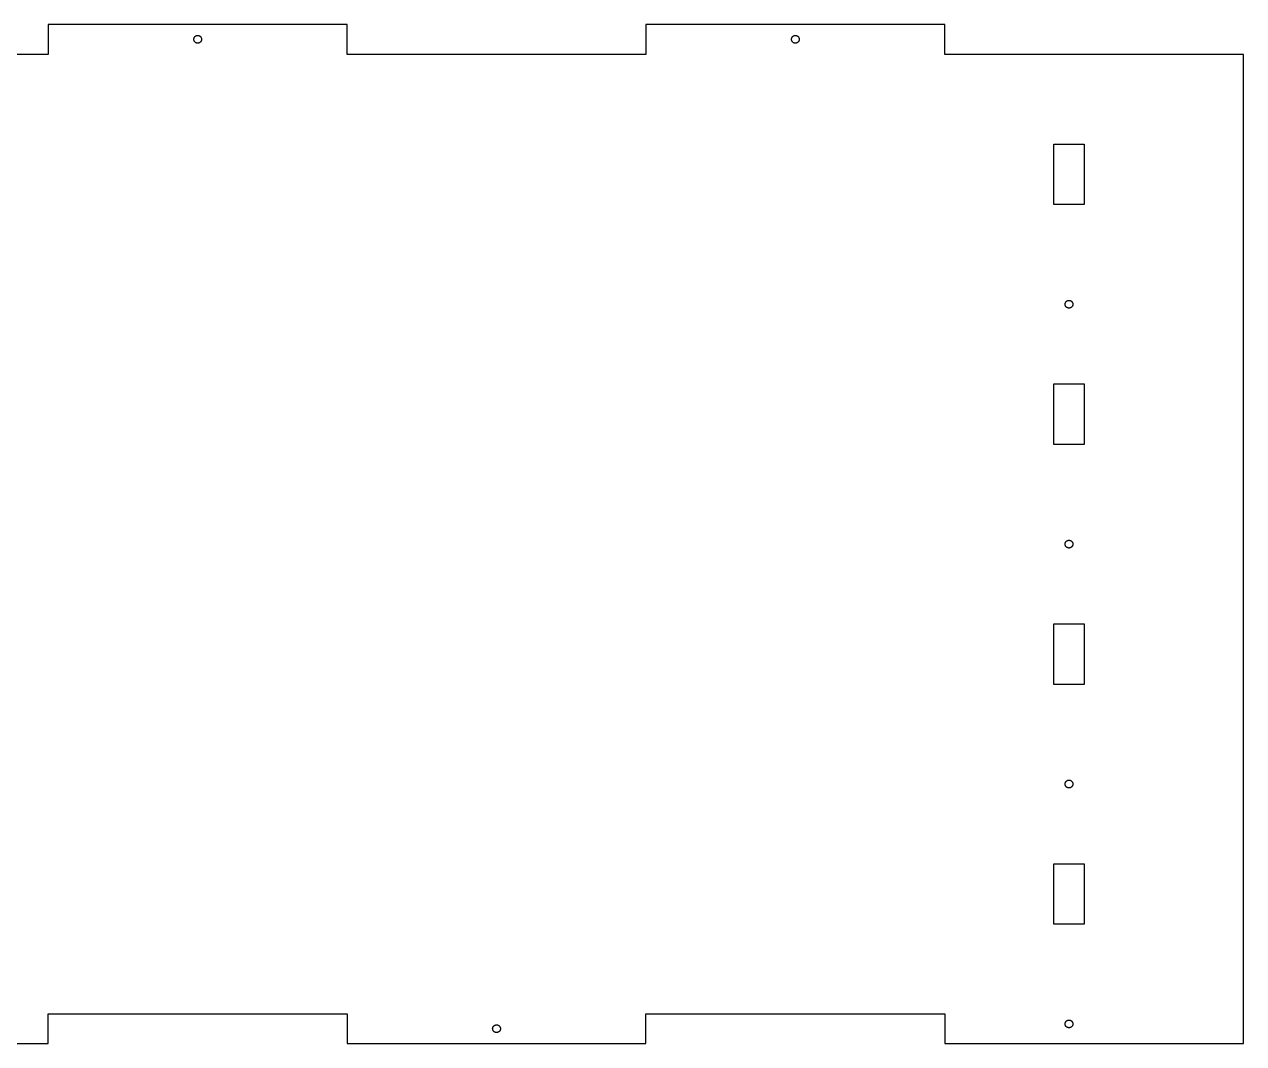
# Model space of a CAD drawing. Extents: x 0 to 997, y 13 to 1900.
# Drawn here: x 483 to 985, y 1480 to 1900 of the extents above; entities that cross this region are included whole.
import ezdxf

# ---------------------------------------------------------------- set-up
doc = ezdxf.new("R2010")
doc.units = 0
doc.layers.get('0').update_dxf_attribs({"linetype": 'CONTINUOUS'})

msp = doc.modelspace()

# ---------------------------------------------------------------- linework, layer by layer
for p, q in [((615.625, 1900), (492.5, 1900)), ((492.5, 1900), (492.5, 1887.6)), ((615.625, 1887.6), (615.625, 1900)), ((861.875, 1900), (738.75, 1900)), ((738.75, 1900), (738.75, 1887.6)), ((861.875, 1887.6), (861.875, 1900)), ((552.462, 1893.85), (552.466, 1893.95)), ((552.466, 1893.95), (552.475, 1894.05)), ((552.475, 1894.05), (552.491, 1894.15)), ((552.491, 1894.15), (552.513, 1894.25)), ((552.513, 1894.25), (552.541, 1894.34)), ((552.541, 1894.34), (552.575, 1894.44)), ((552.575, 1894.44), (552.615, 1894.53)), ((552.615, 1894.53), (552.66, 1894.62)), ((552.66, 1894.62), (552.712, 1894.71)), ((552.712, 1894.71), (552.768, 1894.79)), ((552.768, 1894.79), (552.83, 1894.87)), ((552.83, 1894.87), (552.896, 1894.95)), ((552.896, 1894.95), (552.967, 1895.02)), ((552.967, 1895.02), (553.043, 1895.08)), ((553.043, 1895.08), (553.122, 1895.14)), ((553.122, 1895.14), (553.205, 1895.2)), ((553.205, 1895.2), (553.292, 1895.25)), ((553.292, 1895.25), (553.381, 1895.3)), ((553.381, 1895.3), (553.473, 1895.34)), ((553.473, 1895.34), (553.568, 1895.37)), ((553.568, 1895.37), (553.665, 1895.4)), ((553.665, 1895.4), (553.763, 1895.42)), ((553.763, 1895.42), (553.862, 1895.44)), ((553.862, 1895.44), (553.962, 1895.45)), ((553.962, 1895.45), (554.062, 1895.45)), ((554.062, 1895.45), (554.163, 1895.45)), ((554.163, 1895.45), (554.263, 1895.44)), ((554.263, 1895.44), (554.362, 1895.42)), ((554.362, 1895.42), (554.46, 1895.4)), ((554.46, 1895.4), (554.557, 1895.37)), ((554.557, 1895.37), (554.651, 1895.34)), ((554.651, 1895.34), (554.744, 1895.3)), ((554.744, 1895.3), (554.833, 1895.25)), ((554.833, 1895.25), (554.92, 1895.2)), ((554.92, 1895.2), (555.003, 1895.14)), ((555.003, 1895.14), (555.082, 1895.08)), ((555.082, 1895.08), (555.158, 1895.02)), ((555.158, 1895.02), (555.229, 1894.95)), ((555.229, 1894.95), (555.295, 1894.87)), ((555.295, 1894.87), (555.357, 1894.79)), ((555.357, 1894.79), (555.413, 1894.71)), ((555.413, 1894.71), (555.465, 1894.62)), ((555.465, 1894.62), (555.51, 1894.53)), ((555.51, 1894.53), (555.55, 1894.44)), ((555.55, 1894.44), (555.584, 1894.34)), ((555.584, 1894.34), (555.612, 1894.25)), ((555.612, 1894.25), (555.634, 1894.15)), ((555.634, 1894.15), (555.65, 1894.05)), ((555.65, 1894.05), (555.659, 1893.95)), ((555.659, 1893.95), (555.662, 1893.85)), ((798.712, 1893.85), (798.716, 1893.95)), ((798.716, 1893.95), (798.725, 1894.05)), ((798.725, 1894.05), (798.741, 1894.15)), ((798.741, 1894.15), (798.763, 1894.25)), ((798.763, 1894.25), (798.791, 1894.34)), ((798.791, 1894.34), (798.825, 1894.44)), ((798.825, 1894.44), (798.865, 1894.53)), ((798.865, 1894.53), (798.91, 1894.62)), ((798.91, 1894.62), (798.962, 1894.71)), ((798.962, 1894.71), (799.018, 1894.79)), ((799.018, 1894.79), (799.08, 1894.87)), ((799.08, 1894.87), (799.146, 1894.95)), ((799.146, 1894.95), (799.217, 1895.02)), ((799.217, 1895.02), (799.293, 1895.08)), ((799.293, 1895.08), (799.372, 1895.14)), ((799.372, 1895.14), (799.455, 1895.2)), ((799.455, 1895.2), (799.542, 1895.25)), ((799.542, 1895.25), (799.631, 1895.3)), ((799.631, 1895.3), (799.723, 1895.34)), ((799.723, 1895.34), (799.818, 1895.37)), ((799.818, 1895.37), (799.915, 1895.4)), ((799.915, 1895.4), (800.013, 1895.42)), ((800.013, 1895.42), (800.112, 1895.44)), ((800.112, 1895.44), (800.212, 1895.45)), ((800.212, 1895.45), (800.312, 1895.45)), ((800.312, 1895.45), (800.413, 1895.45)), ((800.413, 1895.45), (800.513, 1895.44)), ((800.513, 1895.44), (800.612, 1895.42)), ((800.612, 1895.42), (800.71, 1895.4)), ((800.71, 1895.4), (800.807, 1895.37)), ((800.807, 1895.37), (800.901, 1895.34)), ((800.901, 1895.34), (800.994, 1895.3)), ((800.994, 1895.3), (801.083, 1895.25)), ((801.083, 1895.25), (801.17, 1895.2)), ((801.17, 1895.2), (801.253, 1895.14)), ((801.253, 1895.14), (801.332, 1895.08)), ((801.332, 1895.08), (801.408, 1895.02)), ((801.408, 1895.02), (801.479, 1894.95)), ((801.479, 1894.95), (801.545, 1894.87)), ((801.545, 1894.87), (801.607, 1894.79)), ((801.607, 1894.79), (801.663, 1894.71)), ((801.663, 1894.71), (801.715, 1894.62)), ((801.715, 1894.62), (801.76, 1894.53)), ((801.76, 1894.53), (801.8, 1894.44)), ((801.8, 1894.44), (801.834, 1894.34)), ((801.834, 1894.34), (801.862, 1894.25)), ((801.862, 1894.25), (801.884, 1894.15)), ((801.884, 1894.15), (801.9, 1894.05)), ((801.9, 1894.05), (801.909, 1893.95)), ((801.909, 1893.95), (801.912, 1893.85)), ((552.466, 1893.75), (552.462, 1893.85)), ((552.475, 1893.65), (552.466, 1893.75)), ((552.491, 1893.55), (552.475, 1893.65)), ((552.513, 1893.45), (552.491, 1893.55)), ((552.541, 1893.36), (552.513, 1893.45)), ((552.575, 1893.26), (552.541, 1893.36)), ((552.615, 1893.17), (552.575, 1893.26)), ((552.66, 1893.08), (552.615, 1893.17)), ((552.712, 1892.99), (552.66, 1893.08)), ((552.768, 1892.91), (552.712, 1892.99)), ((552.83, 1892.83), (552.768, 1892.91)), ((552.896, 1892.75), (552.83, 1892.83)), ((552.967, 1892.68), (552.896, 1892.75)), ((553.043, 1892.62), (552.967, 1892.68)), ((553.122, 1892.56), (553.043, 1892.62)), ((553.205, 1892.5), (553.122, 1892.56)), ((553.292, 1892.45), (553.205, 1892.5)), ((553.381, 1892.4), (553.292, 1892.45)), ((553.473, 1892.36), (553.381, 1892.4)), ((553.568, 1892.33), (553.473, 1892.36)), ((553.665, 1892.3), (553.568, 1892.33)), ((553.763, 1892.28), (553.665, 1892.3)), ((553.862, 1892.26), (553.763, 1892.28)), ((553.962, 1892.25), (553.862, 1892.26)), ((554.062, 1892.25), (553.962, 1892.25)), ((554.163, 1892.25), (554.062, 1892.25)), ((554.263, 1892.26), (554.163, 1892.25)), ((554.362, 1892.28), (554.263, 1892.26)), ((554.46, 1892.3), (554.362, 1892.28)), ((554.557, 1892.33), (554.46, 1892.3)), ((554.651, 1892.36), (554.557, 1892.33)), ((554.744, 1892.4), (554.651, 1892.36)), ((554.833, 1892.45), (554.744, 1892.4)), ((554.92, 1892.5), (554.833, 1892.45)), ((555.003, 1892.56), (554.92, 1892.5)), ((555.082, 1892.62), (555.003, 1892.56)), ((555.158, 1892.68), (555.082, 1892.62)), ((555.229, 1892.75), (555.158, 1892.68)), ((555.295, 1892.83), (555.229, 1892.75)), ((555.357, 1892.91), (555.295, 1892.83)), ((555.413, 1892.99), (555.357, 1892.91)), ((555.465, 1893.08), (555.413, 1892.99)), ((555.51, 1893.17), (555.465, 1893.08)), ((555.55, 1893.26), (555.51, 1893.17)), ((555.584, 1893.36), (555.55, 1893.26)), ((555.612, 1893.45), (555.584, 1893.36)), ((555.634, 1893.55), (555.612, 1893.45)), ((555.65, 1893.65), (555.634, 1893.55)), ((555.659, 1893.75), (555.65, 1893.65)), ((555.662, 1893.85), (555.659, 1893.75)), ((798.716, 1893.75), (798.712, 1893.85)), ((798.725, 1893.65), (798.716, 1893.75)), ((798.741, 1893.55), (798.725, 1893.65)), ((798.763, 1893.45), (798.741, 1893.55)), ((798.791, 1893.36), (798.763, 1893.45)), ((798.825, 1893.26), (798.791, 1893.36)), ((798.865, 1893.17), (798.825, 1893.26)), ((798.91, 1893.08), (798.865, 1893.17)), ((798.962, 1892.99), (798.91, 1893.08)), ((799.018, 1892.91), (798.962, 1892.99)), ((799.08, 1892.83), (799.018, 1892.91)), ((799.146, 1892.75), (799.08, 1892.83)), ((799.217, 1892.68), (799.146, 1892.75)), ((799.293, 1892.62), (799.217, 1892.68)), ((799.372, 1892.56), (799.293, 1892.62)), ((799.455, 1892.5), (799.372, 1892.56)), ((799.542, 1892.45), (799.455, 1892.5)), ((799.631, 1892.4), (799.542, 1892.45)), ((799.723, 1892.36), (799.631, 1892.4)), ((799.818, 1892.33), (799.723, 1892.36)), ((799.915, 1892.3), (799.818, 1892.33)), ((800.013, 1892.28), (799.915, 1892.3)), ((800.112, 1892.26), (800.013, 1892.28)), ((800.212, 1892.25), (800.112, 1892.26)), ((800.312, 1892.25), (800.212, 1892.25)), ((800.413, 1892.25), (800.312, 1892.25)), ((800.513, 1892.26), (800.413, 1892.25)), ((800.612, 1892.28), (800.513, 1892.26)), ((800.71, 1892.3), (800.612, 1892.28)), ((800.807, 1892.33), (800.71, 1892.3)), ((800.901, 1892.36), (800.807, 1892.33)), ((800.994, 1892.4), (800.901, 1892.36)), ((801.083, 1892.45), (800.994, 1892.4)), ((801.17, 1892.5), (801.083, 1892.45)), ((801.253, 1892.56), (801.17, 1892.5)), ((801.332, 1892.62), (801.253, 1892.56)), ((801.408, 1892.68), (801.332, 1892.62)), ((801.479, 1892.75), (801.408, 1892.68)), ((801.545, 1892.83), (801.479, 1892.75)), ((801.607, 1892.91), (801.545, 1892.83)), ((801.663, 1892.99), (801.607, 1892.91)), ((801.715, 1893.08), (801.663, 1892.99)), ((801.76, 1893.17), (801.715, 1893.08)), ((801.8, 1893.26), (801.76, 1893.17)), ((801.834, 1893.36), (801.8, 1893.26)), ((801.862, 1893.45), (801.834, 1893.36)), ((801.884, 1893.55), (801.862, 1893.45)), ((801.9, 1893.65), (801.884, 1893.55)), ((801.909, 1893.75), (801.9, 1893.65)), ((801.912, 1893.85), (801.909, 1893.75)), ((492.5, 1887.6), (369.375, 1887.6)), ((738.75, 1887.6), (615.625, 1887.6)), ((985, 1887.6), (861.875, 1887.6)), ((985, 1480), (985, 1887.6)), ((906.737, 1825.74), (906.737, 1850.7)), ((906.737, 1850.7), (919.261, 1850.7)), ((919.261, 1850.7), (919.261, 1825.74)), ((919.261, 1825.74), (906.737, 1825.74)), ((911.45, 1784.68), (911.453, 1784.78)), ((911.453, 1784.57), (911.45, 1784.68)), ((911.453, 1784.78), (911.463, 1784.88)), ((911.463, 1784.47), (911.453, 1784.57)), ((911.463, 1784.88), (911.478, 1784.97)), ((911.478, 1784.38), (911.463, 1784.47)), ((911.478, 1784.97), (911.5, 1785.07)), ((911.5, 1784.28), (911.478, 1784.38)), ((911.5, 1785.07), (911.528, 1785.17)), ((911.528, 1784.18), (911.5, 1784.28)), ((911.528, 1785.17), (911.562, 1785.26)), ((911.562, 1784.09), (911.528, 1784.18)), ((911.562, 1785.26), (911.602, 1785.36)), ((911.602, 1783.99), (911.562, 1784.09)), ((911.602, 1785.36), (911.648, 1785.45)), ((911.648, 1783.9), (911.602, 1783.99)), ((911.648, 1785.45), (911.699, 1785.53)), ((911.699, 1783.82), (911.648, 1783.9)), ((911.699, 1785.53), (911.756, 1785.62)), ((911.756, 1783.73), (911.699, 1783.82)), ((911.756, 1785.62), (911.817, 1785.69)), ((911.817, 1783.66), (911.756, 1783.73)), ((911.817, 1785.69), (911.884, 1785.77)), ((911.884, 1783.58), (911.817, 1783.66)), ((911.884, 1785.77), (911.955, 1785.84)), ((911.955, 1783.51), (911.884, 1783.58)), ((911.955, 1785.84), (912.03, 1785.91)), ((912.03, 1783.44), (911.955, 1783.51)), ((912.03, 1785.91), (912.11, 1785.97)), ((912.11, 1783.38), (912.03, 1783.44)), ((912.11, 1785.97), (912.193, 1786.03)), ((912.193, 1783.32), (912.11, 1783.38)), ((912.193, 1786.03), (912.279, 1786.08)), ((912.279, 1786.08), (912.369, 1786.12)), ((912.369, 1786.12), (912.461, 1786.16)), ((912.461, 1786.16), (912.556, 1786.2)), ((912.556, 1786.2), (912.652, 1786.22)), ((912.652, 1786.22), (912.75, 1786.25)), ((912.75, 1786.25), (912.849, 1786.26)), ((912.849, 1786.26), (912.95, 1786.27)), ((912.95, 1786.27), (913.05, 1786.28)), ((913.05, 1786.28), (913.15, 1786.27)), ((913.15, 1786.27), (913.251, 1786.26)), ((913.251, 1786.26), (913.35, 1786.25)), ((913.35, 1786.25), (913.448, 1786.22)), ((913.448, 1786.22), (913.544, 1786.2)), ((913.544, 1786.2), (913.639, 1786.16)), ((913.639, 1786.16), (913.731, 1786.12)), ((913.731, 1786.12), (913.821, 1786.08)), ((913.821, 1786.08), (913.907, 1786.03)), ((913.907, 1786.03), (913.99, 1785.97)), ((913.99, 1783.38), (913.907, 1783.32)), ((913.99, 1785.97), (914.07, 1785.91)), ((914.07, 1783.44), (913.99, 1783.38)), ((914.07, 1785.91), (914.145, 1785.84)), ((914.145, 1783.51), (914.07, 1783.44)), ((914.145, 1785.84), (914.216, 1785.77)), ((914.216, 1783.58), (914.145, 1783.51)), ((914.216, 1785.77), (914.283, 1785.69)), ((914.283, 1783.66), (914.216, 1783.58)), ((914.283, 1785.69), (914.344, 1785.62)), ((914.344, 1783.73), (914.283, 1783.66)), ((914.344, 1785.62), (914.401, 1785.53)), ((914.401, 1783.82), (914.344, 1783.73)), ((914.401, 1785.53), (914.452, 1785.45)), ((914.452, 1783.9), (914.401, 1783.82)), ((914.452, 1785.45), (914.498, 1785.36)), ((914.498, 1783.99), (914.452, 1783.9)), ((914.498, 1785.36), (914.538, 1785.26)), ((914.538, 1784.09), (914.498, 1783.99)), ((914.538, 1785.26), (914.572, 1785.17)), ((914.572, 1784.18), (914.538, 1784.09)), ((914.572, 1785.17), (914.6, 1785.07)), ((914.6, 1784.28), (914.572, 1784.18)), ((914.6, 1785.07), (914.622, 1784.97)), ((914.622, 1784.38), (914.6, 1784.28)), ((914.622, 1784.97), (914.637, 1784.88)), ((914.637, 1784.47), (914.622, 1784.38)), ((914.637, 1784.88), (914.647, 1784.78)), ((914.647, 1784.57), (914.637, 1784.47)), ((914.647, 1784.78), (914.65, 1784.68)), ((914.65, 1784.68), (914.647, 1784.57)), ((912.279, 1783.27), (912.193, 1783.32)), ((912.369, 1783.23), (912.279, 1783.27)), ((912.461, 1783.19), (912.369, 1783.23)), ((912.556, 1783.15), (912.461, 1783.19)), ((912.652, 1783.13), (912.556, 1783.15)), ((912.75, 1783.1), (912.652, 1783.13)), ((912.849, 1783.09), (912.75, 1783.1)), ((912.95, 1783.08), (912.849, 1783.09)), ((913.05, 1783.08), (912.95, 1783.08)), ((913.15, 1783.08), (913.05, 1783.08)), ((913.251, 1783.09), (913.15, 1783.08)), ((913.35, 1783.1), (913.251, 1783.09)), ((913.448, 1783.13), (913.35, 1783.1)), ((913.544, 1783.15), (913.448, 1783.13)), ((913.639, 1783.19), (913.544, 1783.15)), ((913.731, 1783.23), (913.639, 1783.19)), ((913.821, 1783.27), (913.731, 1783.23)), ((913.907, 1783.32), (913.821, 1783.27)), ((906.737, 1726.89), (906.737, 1751.85)), ((906.737, 1751.85), (919.261, 1751.85)), ((919.261, 1751.85), (919.261, 1726.89)), ((919.261, 1726.89), (906.737, 1726.89)), ((911.45, 1685.83), (911.453, 1685.93)), ((911.453, 1685.72), (911.45, 1685.83)), ((911.453, 1685.93), (911.463, 1686.03)), ((911.463, 1685.62), (911.453, 1685.72)), ((911.463, 1686.03), (911.478, 1686.12)), ((911.478, 1685.53), (911.463, 1685.62)), ((911.478, 1686.12), (911.5, 1686.22)), ((911.5, 1685.43), (911.478, 1685.53)), ((911.5, 1686.22), (911.528, 1686.32)), ((911.528, 1685.33), (911.5, 1685.43)), ((911.528, 1686.32), (911.562, 1686.41)), ((911.562, 1685.24), (911.528, 1685.33)), ((911.562, 1686.41), (911.602, 1686.51)), ((911.602, 1685.14), (911.562, 1685.24)), ((911.602, 1686.51), (911.648, 1686.6)), ((911.648, 1685.05), (911.602, 1685.14)), ((911.648, 1686.6), (911.699, 1686.68)), ((911.699, 1684.97), (911.648, 1685.05)), ((911.699, 1686.68), (911.756, 1686.77)), ((911.756, 1684.88), (911.699, 1684.97)), ((911.756, 1686.77), (911.817, 1686.84)), ((911.817, 1684.81), (911.756, 1684.88)), ((911.817, 1686.84), (911.884, 1686.92)), ((911.884, 1684.73), (911.817, 1684.81)), ((911.884, 1686.92), (911.955, 1686.99)), ((911.955, 1684.66), (911.884, 1684.73)), ((911.955, 1686.99), (912.03, 1687.06)), ((912.03, 1684.59), (911.955, 1684.66)), ((912.03, 1687.06), (912.11, 1687.12)), ((912.11, 1684.53), (912.03, 1684.59)), ((912.11, 1687.12), (912.193, 1687.18)), ((912.193, 1684.47), (912.11, 1684.53)), ((912.193, 1687.18), (912.279, 1687.23)), ((912.279, 1684.42), (912.193, 1684.47)), ((912.279, 1687.23), (912.369, 1687.27)), ((912.369, 1684.38), (912.279, 1684.42)), ((912.369, 1687.27), (912.461, 1687.31)), ((912.461, 1684.34), (912.369, 1684.38)), ((912.461, 1687.31), (912.556, 1687.35)), ((912.556, 1684.3), (912.461, 1684.34)), ((912.556, 1687.35), (912.652, 1687.37)), ((912.652, 1684.28), (912.556, 1684.3)), ((912.652, 1687.37), (912.75, 1687.4)), ((912.75, 1684.25), (912.652, 1684.28)), ((912.75, 1687.4), (912.849, 1687.41)), ((912.849, 1684.24), (912.75, 1684.25)), ((912.849, 1687.41), (912.95, 1687.42)), ((912.95, 1684.23), (912.849, 1684.24)), ((912.95, 1687.42), (913.05, 1687.43)), ((913.05, 1684.23), (912.95, 1684.23)), ((913.05, 1687.43), (913.15, 1687.42)), ((913.15, 1684.23), (913.05, 1684.23)), ((913.15, 1687.42), (913.251, 1687.41)), ((913.251, 1684.24), (913.15, 1684.23)), ((913.251, 1687.41), (913.35, 1687.4)), ((913.35, 1684.25), (913.251, 1684.24)), ((913.35, 1687.4), (913.448, 1687.37)), ((913.448, 1684.28), (913.35, 1684.25)), ((913.448, 1687.37), (913.544, 1687.35)), ((913.544, 1684.3), (913.448, 1684.28)), ((913.544, 1687.35), (913.639, 1687.31)), ((913.639, 1684.34), (913.544, 1684.3)), ((913.639, 1687.31), (913.731, 1687.27)), ((913.731, 1684.38), (913.639, 1684.34)), ((913.731, 1687.27), (913.821, 1687.23)), ((913.821, 1684.42), (913.731, 1684.38)), ((913.821, 1687.23), (913.907, 1687.18)), ((913.907, 1684.47), (913.821, 1684.42)), ((913.907, 1687.18), (913.99, 1687.12)), ((913.99, 1684.53), (913.907, 1684.47)), ((913.99, 1687.12), (914.07, 1687.06)), ((914.07, 1684.59), (913.99, 1684.53)), ((914.07, 1687.06), (914.145, 1686.99)), ((914.145, 1684.66), (914.07, 1684.59)), ((914.145, 1686.99), (914.216, 1686.92)), ((914.216, 1684.73), (914.145, 1684.66)), ((914.216, 1686.92), (914.283, 1686.84)), ((914.283, 1684.81), (914.216, 1684.73)), ((914.283, 1686.84), (914.344, 1686.77)), ((914.344, 1684.88), (914.283, 1684.81)), ((914.344, 1686.77), (914.401, 1686.68)), ((914.401, 1684.97), (914.344, 1684.88)), ((914.401, 1686.68), (914.452, 1686.6)), ((914.452, 1685.05), (914.401, 1684.97)), ((914.452, 1686.6), (914.498, 1686.51)), ((914.498, 1685.14), (914.452, 1685.05)), ((914.498, 1686.51), (914.538, 1686.41)), ((914.538, 1685.24), (914.498, 1685.14)), ((914.538, 1686.41), (914.572, 1686.32)), ((914.572, 1685.33), (914.538, 1685.24)), ((914.572, 1686.32), (914.6, 1686.22)), ((914.6, 1685.43), (914.572, 1685.33)), ((914.6, 1686.22), (914.622, 1686.12)), ((914.622, 1685.53), (914.6, 1685.43)), ((914.622, 1686.12), (914.637, 1686.03)), ((914.637, 1685.62), (914.622, 1685.53)), ((914.637, 1686.03), (914.647, 1685.93)), ((914.647, 1685.72), (914.637, 1685.62)), ((914.647, 1685.93), (914.65, 1685.83)), ((914.65, 1685.83), (914.647, 1685.72)), ((906.738, 1628.04), (906.738, 1653)), ((906.738, 1653), (919.261, 1653)), ((919.261, 1653), (919.261, 1628.04)), ((919.261, 1628.04), (906.738, 1628.04)), ((911.5, 1587.37), (911.528, 1587.47)), ((911.528, 1587.47), (911.562, 1587.56)), ((911.562, 1587.56), (911.602, 1587.66)), ((911.602, 1587.66), (911.648, 1587.75)), ((911.648, 1587.75), (911.699, 1587.83)), ((911.699, 1587.83), (911.756, 1587.92)), ((911.756, 1587.92), (911.817, 1587.99)), ((911.817, 1587.99), (911.884, 1588.07)), ((911.884, 1588.07), (911.955, 1588.14)), ((911.955, 1588.14), (912.03, 1588.21)), ((912.03, 1588.21), (912.11, 1588.27)), ((912.11, 1588.27), (912.193, 1588.33)), ((912.193, 1588.33), (912.279, 1588.38)), ((912.279, 1588.38), (912.369, 1588.42)), ((912.369, 1588.42), (912.461, 1588.46)), ((912.461, 1588.46), (912.556, 1588.5)), ((912.556, 1588.5), (912.652, 1588.52)), ((912.652, 1588.52), (912.75, 1588.55)), ((912.75, 1588.55), (912.849, 1588.56)), ((912.849, 1588.56), (912.95, 1588.57)), ((912.95, 1588.57), (913.05, 1588.58)), ((913.05, 1588.58), (913.15, 1588.57)), ((913.15, 1588.57), (913.251, 1588.56)), ((913.251, 1588.56), (913.35, 1588.55)), ((913.35, 1588.55), (913.448, 1588.52)), ((913.448, 1588.52), (913.544, 1588.5)), ((913.544, 1588.5), (913.639, 1588.46)), ((913.639, 1588.46), (913.731, 1588.42)), ((913.731, 1588.42), (913.821, 1588.38)), ((913.821, 1588.38), (913.907, 1588.33)), ((913.907, 1588.33), (913.99, 1588.27)), ((913.99, 1588.27), (914.07, 1588.21)), ((914.07, 1588.21), (914.145, 1588.14)), ((914.145, 1588.14), (914.216, 1588.07)), ((914.216, 1588.07), (914.283, 1587.99)), ((914.283, 1587.99), (914.344, 1587.92)), ((914.344, 1587.92), (914.401, 1587.83)), ((914.401, 1587.83), (914.452, 1587.75)), ((914.452, 1587.75), (914.498, 1587.66)), ((914.498, 1587.66), (914.538, 1587.56)), ((914.538, 1587.56), (914.572, 1587.47)), ((914.572, 1587.47), (914.6, 1587.37)), ((911.45, 1586.98), (911.453, 1587.08)), ((911.453, 1586.87), (911.45, 1586.98)), ((911.453, 1587.08), (911.463, 1587.18)), ((911.463, 1586.77), (911.453, 1586.87)), ((911.463, 1587.18), (911.478, 1587.27)), ((911.478, 1586.68), (911.463, 1586.77)), ((911.478, 1587.27), (911.5, 1587.37)), ((911.5, 1586.58), (911.478, 1586.68)), ((911.528, 1586.48), (911.5, 1586.58)), ((911.562, 1586.39), (911.528, 1586.48)), ((911.602, 1586.29), (911.562, 1586.39)), ((911.648, 1586.2), (911.602, 1586.29)), ((911.699, 1586.12), (911.648, 1586.2)), ((911.756, 1586.03), (911.699, 1586.12)), ((911.817, 1585.96), (911.756, 1586.03)), ((911.884, 1585.88), (911.817, 1585.96)), ((911.955, 1585.81), (911.884, 1585.88)), ((912.03, 1585.74), (911.955, 1585.81)), ((912.11, 1585.68), (912.03, 1585.74)), ((912.193, 1585.62), (912.11, 1585.68)), ((912.279, 1585.57), (912.193, 1585.62)), ((912.369, 1585.53), (912.279, 1585.57)), ((912.461, 1585.49), (912.369, 1585.53)), ((912.556, 1585.45), (912.461, 1585.49)), ((912.652, 1585.43), (912.556, 1585.45)), ((912.75, 1585.4), (912.652, 1585.43)), ((912.849, 1585.39), (912.75, 1585.4)), ((912.95, 1585.38), (912.849, 1585.39)), ((913.05, 1585.38), (912.95, 1585.38)), ((913.15, 1585.38), (913.05, 1585.38)), ((913.251, 1585.39), (913.15, 1585.38)), ((913.35, 1585.4), (913.251, 1585.39)), ((913.448, 1585.43), (913.35, 1585.4)), ((913.544, 1585.45), (913.448, 1585.43)), ((913.639, 1585.49), (913.544, 1585.45)), ((913.731, 1585.53), (913.639, 1585.49)), ((913.821, 1585.57), (913.731, 1585.53)), ((913.907, 1585.62), (913.821, 1585.57)), ((913.99, 1585.68), (913.907, 1585.62)), ((914.07, 1585.74), (913.99, 1585.68)), ((914.145, 1585.81), (914.07, 1585.74)), ((914.216, 1585.88), (914.145, 1585.81)), ((914.283, 1585.96), (914.216, 1585.88)), ((914.344, 1586.03), (914.283, 1585.96)), ((914.401, 1586.12), (914.344, 1586.03)), ((914.452, 1586.2), (914.401, 1586.12)), ((914.498, 1586.29), (914.452, 1586.2)), ((914.538, 1586.39), (914.498, 1586.29)), ((914.572, 1586.48), (914.538, 1586.39)), ((914.6, 1586.58), (914.572, 1586.48)), ((914.6, 1587.37), (914.622, 1587.27)), ((914.622, 1586.68), (914.6, 1586.58)), ((914.622, 1587.27), (914.637, 1587.18)), ((914.637, 1586.77), (914.622, 1586.68)), ((914.637, 1587.18), (914.647, 1587.08)), ((914.647, 1586.87), (914.637, 1586.77)), ((914.647, 1587.08), (914.65, 1586.98)), ((914.65, 1586.98), (914.647, 1586.87)), ((906.738, 1529.19), (906.738, 1554.15)), ((906.738, 1554.15), (919.261, 1554.15)), ((919.261, 1554.15), (919.261, 1529.19)), ((919.261, 1529.19), (906.738, 1529.19)), ((492.5, 1480), (492.5, 1492.3)), ((492.5, 1492.3), (615.625, 1492.3)), ((615.625, 1492.3), (615.625, 1480)), ((738.75, 1480), (738.75, 1492.3)), ((738.75, 1492.3), (861.875, 1492.3)), ((861.875, 1492.3), (861.875, 1480)), ((675.785, 1486.92), (675.837, 1487.01)), ((675.837, 1487.01), (675.893, 1487.09)), ((675.893, 1487.09), (675.955, 1487.17)), ((675.955, 1487.17), (676.021, 1487.25)), ((676.021, 1487.25), (676.092, 1487.32)), ((676.092, 1487.32), (676.168, 1487.38)), ((676.168, 1487.38), (676.247, 1487.44)), ((676.247, 1487.44), (676.33, 1487.5)), ((676.33, 1487.5), (676.417, 1487.55)), ((676.417, 1487.55), (676.506, 1487.6)), ((676.506, 1487.6), (676.599, 1487.64)), ((676.599, 1487.64), (676.693, 1487.67)), ((676.693, 1487.67), (676.79, 1487.7)), ((676.79, 1487.7), (676.888, 1487.72)), ((676.888, 1487.72), (676.987, 1487.74)), ((676.987, 1487.74), (677.087, 1487.75)), ((677.087, 1487.75), (677.188, 1487.75)), ((677.188, 1487.75), (677.288, 1487.75)), ((677.288, 1487.75), (677.388, 1487.74)), ((677.388, 1487.74), (677.487, 1487.72)), ((677.487, 1487.72), (677.585, 1487.7)), ((677.585, 1487.7), (677.682, 1487.67)), ((677.682, 1487.67), (677.776, 1487.64)), ((677.776, 1487.64), (677.869, 1487.6)), ((677.869, 1487.6), (677.958, 1487.55)), ((677.958, 1487.55), (678.045, 1487.5)), ((678.045, 1487.5), (678.128, 1487.44)), ((678.128, 1487.44), (678.207, 1487.38)), ((678.207, 1487.38), (678.283, 1487.32)), ((678.283, 1487.32), (678.354, 1487.25)), ((678.354, 1487.25), (678.42, 1487.17)), ((678.42, 1487.17), (678.482, 1487.09)), ((678.482, 1487.09), (678.538, 1487.01)), ((678.538, 1487.01), (678.59, 1486.92)), ((911.45, 1488.13), (911.453, 1488.23)), ((911.453, 1488.02), (911.45, 1488.13)), ((911.453, 1488.23), (911.463, 1488.33)), ((911.463, 1487.92), (911.453, 1488.02)), ((911.463, 1488.33), (911.478, 1488.42)), ((911.478, 1487.83), (911.463, 1487.92)), ((911.478, 1488.42), (911.5, 1488.52)), ((911.5, 1487.73), (911.478, 1487.83)), ((911.5, 1488.52), (911.528, 1488.62)), ((911.528, 1487.63), (911.5, 1487.73)), ((911.528, 1488.62), (911.562, 1488.71)), ((911.562, 1487.54), (911.528, 1487.63)), ((911.562, 1488.71), (911.602, 1488.81)), ((911.602, 1487.44), (911.562, 1487.54)), ((911.602, 1488.81), (911.648, 1488.9)), ((911.648, 1487.35), (911.602, 1487.44)), ((911.648, 1488.9), (911.699, 1488.98)), ((911.699, 1487.27), (911.648, 1487.35)), ((911.699, 1488.98), (911.756, 1489.07)), ((911.756, 1487.18), (911.699, 1487.27)), ((911.756, 1489.07), (911.817, 1489.14)), ((911.817, 1487.11), (911.756, 1487.18)), ((911.817, 1489.14), (911.884, 1489.22)), ((911.884, 1487.03), (911.817, 1487.11)), ((911.884, 1489.22), (911.955, 1489.29)), ((911.955, 1486.96), (911.884, 1487.03)), ((911.955, 1489.29), (912.03, 1489.36)), ((912.03, 1486.89), (911.955, 1486.96)), ((912.03, 1489.36), (912.11, 1489.42)), ((912.11, 1489.42), (912.193, 1489.48)), ((912.193, 1489.48), (912.279, 1489.53)), ((912.279, 1489.53), (912.369, 1489.57)), ((912.369, 1489.57), (912.461, 1489.61)), ((912.461, 1489.61), (912.556, 1489.65)), ((912.556, 1489.65), (912.652, 1489.67)), ((912.652, 1489.67), (912.75, 1489.7)), ((912.75, 1489.7), (912.849, 1489.71)), ((912.849, 1489.71), (912.95, 1489.72)), ((912.95, 1489.72), (913.05, 1489.73)), ((913.05, 1489.73), (913.15, 1489.72)), ((913.15, 1489.72), (913.251, 1489.71)), ((913.251, 1489.71), (913.35, 1489.7)), ((913.35, 1489.7), (913.448, 1489.67)), ((913.448, 1489.67), (913.544, 1489.65)), ((913.544, 1489.65), (913.639, 1489.61)), ((913.639, 1489.61), (913.731, 1489.57)), ((913.731, 1489.57), (913.821, 1489.53)), ((913.821, 1489.53), (913.907, 1489.48)), ((913.907, 1489.48), (913.99, 1489.42)), ((913.99, 1489.42), (914.07, 1489.36)), ((914.07, 1489.36), (914.145, 1489.29)), ((914.145, 1486.96), (914.07, 1486.89)), ((914.145, 1489.29), (914.216, 1489.22)), ((914.216, 1487.03), (914.145, 1486.96)), ((914.216, 1489.22), (914.283, 1489.14)), ((914.283, 1487.11), (914.216, 1487.03)), ((914.283, 1489.14), (914.344, 1489.07)), ((914.344, 1487.18), (914.283, 1487.11)), ((914.344, 1489.07), (914.401, 1488.98)), ((914.401, 1487.27), (914.344, 1487.18)), ((914.401, 1488.98), (914.452, 1488.9)), ((914.452, 1487.35), (914.401, 1487.27)), ((914.452, 1488.9), (914.498, 1488.81)), ((914.498, 1487.44), (914.452, 1487.35)), ((914.498, 1488.81), (914.538, 1488.71)), ((914.538, 1487.54), (914.498, 1487.44)), ((914.538, 1488.71), (914.572, 1488.62)), ((914.572, 1487.63), (914.538, 1487.54)), ((914.572, 1488.62), (914.6, 1488.52)), ((914.6, 1487.73), (914.572, 1487.63)), ((914.6, 1488.52), (914.622, 1488.42)), ((914.622, 1487.83), (914.6, 1487.73)), ((914.622, 1488.42), (914.637, 1488.33)), ((914.637, 1487.92), (914.622, 1487.83)), ((914.637, 1488.33), (914.647, 1488.23)), ((914.647, 1488.02), (914.637, 1487.92)), ((914.647, 1488.23), (914.65, 1488.13)), ((914.65, 1488.13), (914.647, 1488.02)), ((675.588, 1486.15), (675.591, 1486.25)), ((675.591, 1486.05), (675.588, 1486.15)), ((675.591, 1486.25), (675.6, 1486.35)), ((675.6, 1485.95), (675.591, 1486.05)), ((675.6, 1486.35), (675.616, 1486.45)), ((675.616, 1485.85), (675.6, 1485.95)), ((675.616, 1486.45), (675.638, 1486.55)), ((675.638, 1485.75), (675.616, 1485.85)), ((675.638, 1486.55), (675.666, 1486.64)), ((675.666, 1485.66), (675.638, 1485.75)), ((675.666, 1486.64), (675.7, 1486.74)), ((675.7, 1485.56), (675.666, 1485.66)), ((675.7, 1486.74), (675.74, 1486.83)), ((675.74, 1485.47), (675.7, 1485.56)), ((675.74, 1486.83), (675.785, 1486.92)), ((675.785, 1485.38), (675.74, 1485.47)), ((675.837, 1485.29), (675.785, 1485.38)), ((675.893, 1485.21), (675.837, 1485.29)), ((675.955, 1485.13), (675.893, 1485.21)), ((676.021, 1485.05), (675.955, 1485.13)), ((676.092, 1484.98), (676.021, 1485.05)), ((676.168, 1484.92), (676.092, 1484.98)), ((676.247, 1484.86), (676.168, 1484.92)), ((676.33, 1484.8), (676.247, 1484.86)), ((676.417, 1484.75), (676.33, 1484.8)), ((676.506, 1484.7), (676.417, 1484.75)), ((676.599, 1484.66), (676.506, 1484.7)), ((676.693, 1484.63), (676.599, 1484.66)), ((676.79, 1484.6), (676.693, 1484.63)), ((676.888, 1484.58), (676.79, 1484.6)), ((676.987, 1484.56), (676.888, 1484.58)), ((677.087, 1484.55), (676.987, 1484.56)), ((677.188, 1484.55), (677.087, 1484.55)), ((677.288, 1484.55), (677.188, 1484.55)), ((677.388, 1484.56), (677.288, 1484.55)), ((677.487, 1484.58), (677.388, 1484.56)), ((677.585, 1484.6), (677.487, 1484.58)), ((677.682, 1484.63), (677.585, 1484.6)), ((677.776, 1484.66), (677.682, 1484.63)), ((677.869, 1484.7), (677.776, 1484.66)), ((677.958, 1484.75), (677.869, 1484.7)), ((678.045, 1484.8), (677.958, 1484.75)), ((678.128, 1484.86), (678.045, 1484.8)), ((678.207, 1484.92), (678.128, 1484.86)), ((678.283, 1484.98), (678.207, 1484.92)), ((678.354, 1485.05), (678.283, 1484.98)), ((678.42, 1485.13), (678.354, 1485.05)), ((678.482, 1485.21), (678.42, 1485.13)), ((678.538, 1485.29), (678.482, 1485.21)), ((678.59, 1485.38), (678.538, 1485.29)), ((678.59, 1486.92), (678.635, 1486.83)), ((678.635, 1485.47), (678.59, 1485.38)), ((678.635, 1486.83), (678.675, 1486.74)), ((678.675, 1485.56), (678.635, 1485.47)), ((678.675, 1486.74), (678.709, 1486.64)), ((678.709, 1485.66), (678.675, 1485.56)), ((678.709, 1486.64), (678.737, 1486.55)), ((678.737, 1485.75), (678.709, 1485.66)), ((678.737, 1486.55), (678.759, 1486.45)), ((678.759, 1485.85), (678.737, 1485.75)), ((678.759, 1486.45), (678.775, 1486.35)), ((678.775, 1485.95), (678.759, 1485.85)), ((678.775, 1486.35), (678.784, 1486.25)), ((678.784, 1486.05), (678.775, 1485.95)), ((678.784, 1486.25), (678.787, 1486.15)), ((678.787, 1486.15), (678.784, 1486.05)), ((912.11, 1486.83), (912.03, 1486.89)), ((912.193, 1486.77), (912.11, 1486.83)), ((912.279, 1486.72), (912.193, 1486.77)), ((912.369, 1486.68), (912.279, 1486.72)), ((912.461, 1486.64), (912.369, 1486.68)), ((912.556, 1486.6), (912.461, 1486.64)), ((912.652, 1486.58), (912.556, 1486.6)), ((912.75, 1486.55), (912.652, 1486.58)), ((912.849, 1486.54), (912.75, 1486.55)), ((912.95, 1486.53), (912.849, 1486.54)), ((913.05, 1486.53), (912.95, 1486.53)), ((913.15, 1486.53), (913.05, 1486.53)), ((913.251, 1486.54), (913.15, 1486.53)), ((913.35, 1486.55), (913.251, 1486.54)), ((913.448, 1486.58), (913.35, 1486.55)), ((913.544, 1486.6), (913.448, 1486.58)), ((913.639, 1486.64), (913.544, 1486.6)), ((913.731, 1486.68), (913.639, 1486.64)), ((913.821, 1486.72), (913.731, 1486.68)), ((913.907, 1486.77), (913.821, 1486.72)), ((913.99, 1486.83), (913.907, 1486.77)), ((914.07, 1486.89), (913.99, 1486.83)), ((369.375, 1480), (492.5, 1480)), ((615.625, 1480), (738.75, 1480)), ((861.875, 1480), (985, 1480))]:
    msp.add_line(p, q)

doc.saveas('drawing.dxf')
